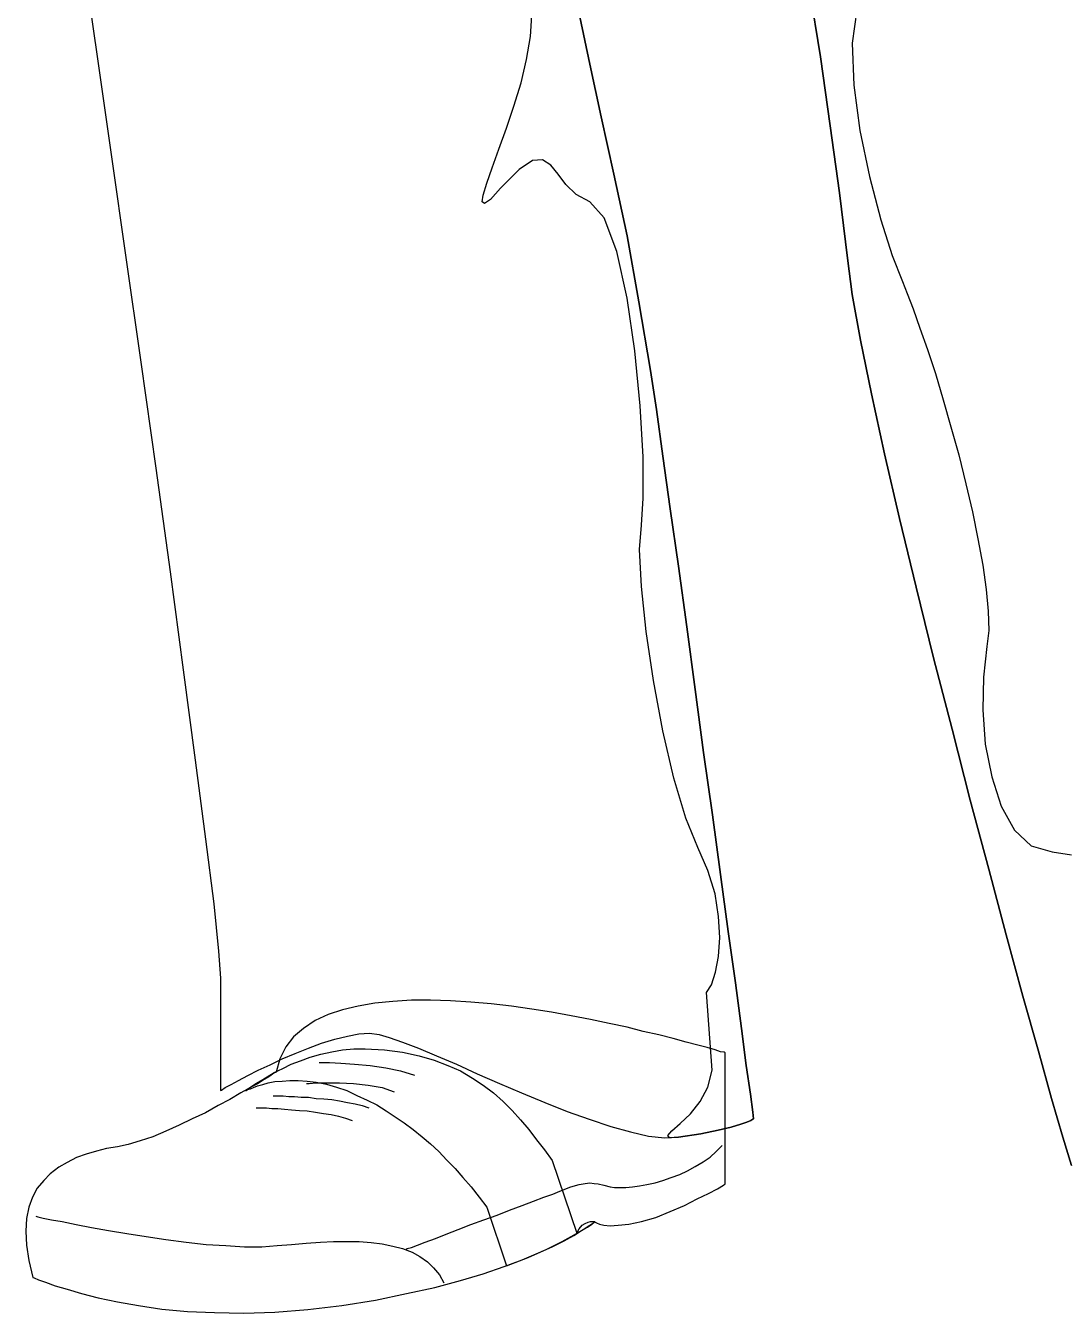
# Model space of a CAD drawing. Extents: x 141.92 to 143.05, y 60.08 to 61.86.
# Drawn here: x 142.2694 to 142.6345, y 60.075 to 60.527 of the extents above; entities that cross this region are included whole.
import ezdxf

# ---------------------------------------------------------------- set-up
doc = ezdxf.new("R2010")
doc.units = 0
doc.layers.get('0').update_dxf_attribs({"linetype": 'CONTINUOUS'})

msp = doc.modelspace()

# ---------------------------------------------------------------- linework, layer by layer
at = {"linetype": 'CONTINUOUS'}
for points in [[(142.29066, 60.54321), (142.29487, 60.51378), (142.29949, 60.481), (142.30453, 60.44571), (142.30979, 60.40893), (142.31504, 60.37174), (142.32008, 60.33538), (142.32471, 60.30092), (142.32891, 60.26919), (142.33248, 60.24146), (142.33542, 60.21877), (142.3371, 60.20216), (142.33773, 60.19271), (142.33773, 60.15321), (142.33815, 60.15341), (142.33941, 60.15426), (142.34152, 60.15531), (142.34403, 60.15678), (142.3474, 60.15846), (142.35097, 60.16035), (142.35517, 60.16224), (142.35937, 60.16434), (142.364, 60.16623), (142.36862, 60.16812), (142.37324, 60.1698), (142.37786, 60.17127), (142.38228, 60.17232), (142.38627, 60.17317), (142.39005, 60.17338), (142.39342, 60.17295), (142.39699, 60.1719), (142.40161, 60.17022), (142.40729, 60.16812), (142.41359, 60.16539), (142.42053, 60.16245), (142.42788, 60.15909), (142.43565, 60.15573), (142.44342, 60.15236), (142.45162, 60.149), (142.4594, 60.14585), (142.46717, 60.14312), (142.47473, 60.14059), (142.48167, 60.13871), (142.48796, 60.13724), (142.49364, 60.1366), (142.49847, 60.13682), (142.50625, 60.13807), (142.51234, 60.13934), (142.51697, 60.14039), (142.52032, 60.14144), (142.52243, 60.14207), (142.5239, 60.1427), (142.52453, 60.14312), (142.52474, 60.14333), (142.52453, 60.14564), (142.52369, 60.15194), (142.52222, 60.16203), (142.52054, 60.17505), (142.51844, 60.19103), (142.51591, 60.2091), (142.51319, 60.22906), (142.51045, 60.25007), (142.5073, 60.27192), (142.50435, 60.29399), (142.50142, 60.31606), (142.49847, 60.33728), (142.49553, 60.35745), (142.49301, 60.37594), (142.4907, 60.39233), (142.4886, 60.40599), (142.48461, 60.43015), (142.48041, 60.45327), (142.47579, 60.47492), (142.47138, 60.49508), (142.46738, 60.51358), (142.46381, 60.53017)], [(142.29066, 60.54321), (142.29487, 60.51378), (142.29949, 60.481), (142.30453, 60.44571), (142.30979, 60.40893), (142.31504, 60.37174), (142.32008, 60.33538), (142.32471, 60.30092), (142.32891, 60.26919), (142.33248, 60.24146), (142.33542, 60.21877), (142.3371, 60.20216), (142.33773, 60.19271), (142.33773, 60.15321), (142.33815, 60.15341), (142.33941, 60.15426), (142.34152, 60.15531), (142.34403, 60.15678), (142.3474, 60.15846), (142.35097, 60.16035), (142.35517, 60.16224), (142.35937, 60.16434), (142.364, 60.16623), (142.36862, 60.16812), (142.37324, 60.1698), (142.37786, 60.17127), (142.38228, 60.17232), (142.38627, 60.17317), (142.39005, 60.17338), (142.39342, 60.17295), (142.39699, 60.1719), (142.40161, 60.17022), (142.40729, 60.16812), (142.41359, 60.16539), (142.42053, 60.16245), (142.42788, 60.15909), (142.43565, 60.15573), (142.44342, 60.15236), (142.45162, 60.149), (142.4594, 60.14585), (142.46717, 60.14312), (142.47473, 60.14059), (142.48167, 60.13871), (142.48796, 60.13724), (142.49364, 60.1366), (142.49847, 60.13682), (142.50625, 60.13807), (142.51234, 60.13934), (142.51697, 60.14039), (142.52032, 60.14144), (142.52243, 60.14207), (142.5239, 60.1427), (142.52453, 60.14312), (142.52474, 60.14333), (142.52453, 60.14564), (142.52369, 60.15194), (142.52222, 60.16203), (142.52054, 60.17505), (142.51844, 60.19103), (142.51591, 60.2091), (142.51319, 60.22906), (142.51045, 60.25007), (142.5073, 60.27192), (142.50435, 60.29399), (142.50142, 60.31606), (142.49847, 60.33728), (142.49553, 60.35745), (142.49301, 60.37594), (142.4907, 60.39233), (142.4886, 60.40599), (142.48461, 60.43015), (142.48041, 60.45327), (142.47579, 60.47492), (142.47138, 60.49508), (142.46738, 60.51358), (142.46381, 60.53017)], [(142.63632, 60.12694), (142.63338, 60.13682), (142.62938, 60.15047), (142.62476, 60.16707), (142.6193, 60.18641), (142.61341, 60.20783), (142.60732, 60.23096), (142.6008, 60.25512), (142.5945, 60.28012), (142.58798, 60.30513), (142.5819, 60.32993), (142.57601, 60.35409), (142.57076, 60.37678), (142.56614, 60.39779), (142.56235, 60.41671), (142.55941, 60.43267), (142.55773, 60.44549), (142.555, 60.4684), (142.55164, 60.49193), (142.54827, 60.5161), (142.54449, 60.53984)], [(142.54449, 60.53984), (142.54827, 60.5161), (142.55164, 60.49193), (142.555, 60.4684), (142.55773, 60.44549), (142.55941, 60.43267), (142.56235, 60.41671), (142.56614, 60.39779), (142.57076, 60.37678), (142.57601, 60.35409), (142.5819, 60.32993), (142.58798, 60.30513), (142.5945, 60.28012), (142.6008, 60.25512), (142.60732, 60.23096), (142.61341, 60.20783), (142.6193, 60.18641), (142.62476, 60.16707), (142.62938, 60.15047), (142.63338, 60.13682), (142.63632, 60.12694)], [(142.54449, 60.53984), (142.54827, 60.5161), (142.55164, 60.49193), (142.555, 60.4684), (142.55773, 60.44549), (142.55941, 60.43267), (142.56235, 60.41671), (142.56614, 60.39779), (142.57076, 60.37678), (142.57601, 60.35409), (142.5819, 60.32993), (142.58798, 60.30513), (142.5945, 60.28012), (142.6008, 60.25512), (142.60732, 60.23096), (142.61341, 60.20783), (142.6193, 60.18641), (142.62476, 60.16707), (142.62938, 60.15047), (142.63338, 60.13682), (142.63632, 60.12694)], [(142.46381, 60.53017), (142.46738, 60.51358), (142.47138, 60.49508), (142.47579, 60.47492), (142.48041, 60.45327), (142.48461, 60.43015), (142.4886, 60.40599), (142.4907, 60.39233), (142.49301, 60.37594), (142.49553, 60.35745), (142.49847, 60.33728), (142.50142, 60.31606), (142.50435, 60.29399), (142.5073, 60.27192), (142.51045, 60.25007), (142.51319, 60.22906), (142.51591, 60.2091), (142.51844, 60.19103), (142.52054, 60.17505), (142.52222, 60.16203), (142.52369, 60.15194), (142.52453, 60.14564), (142.52474, 60.14333), (142.52453, 60.14312), (142.5239, 60.1427), (142.52243, 60.14207), (142.52032, 60.14144), (142.51697, 60.14039), (142.51234, 60.13934), (142.50625, 60.13807), (142.49847, 60.13682), (142.49532, 60.1366), (142.49469, 60.13744), (142.49616, 60.13912), (142.4991, 60.14164), (142.50268, 60.14501), (142.50604, 60.14942), (142.50877, 60.15446), (142.51024, 60.16035), (142.50835, 60.18766), (142.51003, 60.19039), (142.5115, 60.19481), (142.51255, 60.20028), (142.51297, 60.207), (142.51255, 60.21435), (142.51129, 60.22234), (142.50877, 60.23053), (142.5052, 60.23851), (142.501, 60.24881), (142.4968, 60.26289), (142.49301, 60.27949), (142.48965, 60.29715), (142.48714, 60.31437), (142.48545, 60.33013), (142.48482, 60.34316), (142.48545, 60.35177), (142.48609, 60.36123), (142.48609, 60.37573), (142.48504, 60.39359), (142.48314, 60.41293), (142.48041, 60.43142), (142.47684, 60.44781), (142.47243, 60.45958), (142.46738, 60.46525), (142.46255, 60.46777), (142.45898, 60.47134), (142.45624, 60.47492), (142.45372, 60.47807), (142.45078, 60.47995), (142.44721, 60.47974), (142.44259, 60.47659), (142.43607, 60.47008), (142.4325, 60.46608), (142.4304, 60.46461), (142.42956, 60.46525), (142.42998, 60.46756), (142.43124, 60.47176), (142.43313, 60.47722), (142.43544, 60.48374), (142.43817, 60.49109), (142.4407, 60.49886), (142.44322, 60.50706), (142.44511, 60.51525), (142.44658, 60.52324), (142.447, 60.53059)], [(142.56109, 60.53269), (142.55941, 60.52093), (142.56004, 60.50622), (142.56214, 60.49025), (142.56551, 60.47407), (142.56949, 60.45894), (142.57349, 60.44634), (142.57706, 60.4373), (142.57874, 60.4331), (142.58085, 60.42763), (142.58315, 60.42091), (142.58588, 60.41334), (142.58862, 60.40494), (142.59135, 60.39569), (142.59408, 60.38623), (142.59682, 60.37636), (142.59934, 60.36628), (142.60165, 60.3564), (142.60354, 60.34694), (142.60522, 60.3377), (142.60648, 60.32908), (142.60711, 60.32152), (142.60732, 60.31479), (142.60669, 60.30912), (142.60543, 60.2984), (142.60522, 60.28685), (142.60606, 60.27487), (142.60837, 60.26331), (142.61173, 60.25302), (142.61636, 60.24461), (142.62224, 60.23914), (142.6296, 60.23704), (142.63632, 60.23599)], [(142.35727, 60.15972), (142.35685, 60.15951), (142.35559, 60.15866), (142.35391, 60.15761), (142.35139, 60.15615), (142.34824, 60.15426), (142.34488, 60.15236), (142.3411, 60.15005), (142.3369, 60.14795), (142.33248, 60.14543), (142.32786, 60.14333), (142.32323, 60.14102), (142.31861, 60.13892), (142.31399, 60.13702), (142.30957, 60.13555), (142.30537, 60.13429), (142.30159, 60.13345), (142.29781, 60.13282), (142.29423, 60.13198), (142.29066, 60.13093), (142.2873, 60.12967), (142.28394, 60.12799), (142.28099, 60.1263), (142.27806, 60.124), (142.27574, 60.12168), (142.27344, 60.11895), (142.27175, 60.1158), (142.27049, 60.11223), (142.26965, 60.10824), (142.26944, 60.10382), (142.26965, 60.09899), (142.27049, 60.09352), (142.27196, 60.08764), (142.27239, 60.08743), (142.27386, 60.0868), (142.27637, 60.08597), (142.27974, 60.0847), (142.28394, 60.08344), (142.28898, 60.08197), (142.29487, 60.0805), (142.30159, 60.07903), (142.30895, 60.07777), (142.31714, 60.07651), (142.32618, 60.07567), (142.33563, 60.07525), (142.34593, 60.07503), (142.35685, 60.07546), (142.36841, 60.0763), (142.38039, 60.07777), (142.39215, 60.07966), (142.40309, 60.08197), (142.41296, 60.08407), (142.422, 60.08659), (142.42998, 60.0889), (142.43734, 60.09142), (142.44364, 60.09374), (142.44931, 60.09626), (142.45414, 60.09836), (142.45835, 60.10046), (142.46171, 60.10236), (142.46444, 60.10403), (142.46655, 60.10529), (142.46801, 60.10634), (142.46885, 60.10698), (142.46906, 60.10719), (142.46927, 60.10698), (142.4697, 60.10676), (142.47075, 60.10634), (142.47222, 60.10593), (142.47453, 60.10571), (142.47725, 60.10593), (142.48104, 60.10634), (142.48545, 60.10719), (142.49049, 60.10866), (142.49553, 60.11076), (142.50057, 60.11286), (142.50499, 60.11517), (142.50898, 60.11706), (142.51213, 60.11875), (142.51424, 60.12), (142.51486, 60.12043), (142.51486, 60.16645), (142.51444, 60.16665), (142.51319, 60.16686), (142.51129, 60.1675), (142.50856, 60.16833), (142.5052, 60.16917), (142.5012, 60.17022), (142.49658, 60.17148), (142.49154, 60.17275), (142.48609, 60.174), (142.48041, 60.17548), (142.4741, 60.17674), (142.4676, 60.17821), (142.46086, 60.17947), (142.45393, 60.18073), (142.447, 60.18179), (142.43985, 60.18284), (142.43271, 60.18367), (142.42557, 60.1843), (142.41843, 60.18472), (142.41149, 60.18494), (142.40476, 60.18494), (142.39825, 60.18451), (142.39195, 60.18389), (142.38606, 60.18284), (142.3806, 60.18157), (142.37556, 60.17989), (142.37093, 60.17779), (142.36694, 60.17505), (142.36337, 60.17212), (142.36064, 60.16855), (142.35854, 60.16434), (142.35727, 60.15972)], [(142.46276, 60.10319), (142.4636, 60.10466), (142.46465, 60.10593), (142.4657, 60.10656), (142.46675, 60.10698), (142.4676, 60.10719), (142.46843, 60.10719), (142.46885, 60.10719), (142.46906, 60.10719), (142.46927, 60.10698), (142.4697, 60.10676), (142.47075, 60.10634), (142.47222, 60.10593), (142.47453, 60.10571), (142.47725, 60.10593), (142.48104, 60.10634), (142.48545, 60.10719), (142.49049, 60.10866), (142.49553, 60.11076), (142.50057, 60.11286), (142.50499, 60.11517), (142.50898, 60.11706), (142.51213, 60.11875), (142.51424, 60.12), (142.51486, 60.12043), (142.51486, 60.16645), (142.51444, 60.16665), (142.51319, 60.16686), (142.51129, 60.1675), (142.50856, 60.16833), (142.5052, 60.16917), (142.5012, 60.17022), (142.49658, 60.17148), (142.49154, 60.17275), (142.48609, 60.174), (142.48041, 60.17548), (142.4741, 60.17674), (142.4676, 60.17821), (142.46086, 60.17947), (142.45393, 60.18073), (142.447, 60.18179), (142.43985, 60.18284), (142.43271, 60.18367), (142.42557, 60.1843), (142.41843, 60.18472), (142.41149, 60.18494), (142.40476, 60.18494), (142.39825, 60.18451), (142.39195, 60.18389), (142.38606, 60.18284), (142.3806, 60.18157), (142.37556, 60.17989), (142.37093, 60.17779), (142.36694, 60.17505), (142.36337, 60.17212), (142.36064, 60.16855), (142.35854, 60.16434), (142.35727, 60.15972), (142.35707, 60.15951), (142.35644, 60.1593), (142.35559, 60.15866), (142.35434, 60.15783), (142.35286, 60.15698), (142.35097, 60.15573), (142.34887, 60.15468), (142.34655, 60.15321), (142.34677, 60.15341), (142.3474, 60.15383), (142.34866, 60.15468), (142.35013, 60.15573), (142.35202, 60.15678), (142.35412, 60.15804), (142.35664, 60.15951), (142.35959, 60.16098), (142.36253, 60.16245), (142.36589, 60.16371), (142.36925, 60.16497), (142.37303, 60.16602), (142.37681, 60.16686), (142.3806, 60.1675), (142.38459, 60.16792), (142.38858, 60.16792), (142.39531, 60.1675), (142.40161, 60.16665), (142.40749, 60.16539), (142.41275, 60.16392), (142.41758, 60.16203), (142.422, 60.16014), (142.4262, 60.15761), (142.42998, 60.15509), (142.43355, 60.15236), (142.43692, 60.14942), (142.44007, 60.14627), (142.44301, 60.14291), (142.44595, 60.13954), (142.44868, 60.13597), (142.45141, 60.1324), (142.45414, 60.12862), (142.46276, 60.10319)], [(142.43817, 60.09164), (142.44574, 60.09457), (142.45226, 60.09752), (142.45771, 60.10025), (142.46191, 60.10256), (142.46507, 60.10446), (142.46738, 60.10593), (142.46865, 60.10676), (142.46906, 60.10719), (142.46927, 60.10698), (142.4697, 60.10676), (142.47075, 60.10634), (142.47222, 60.10593), (142.47453, 60.10571), (142.47725, 60.10593), (142.48104, 60.10634), (142.48545, 60.10719), (142.49049, 60.10866), (142.49553, 60.11076), (142.50057, 60.11286), (142.50499, 60.11517), (142.50898, 60.11706), (142.51213, 60.11875), (142.51424, 60.12), (142.51486, 60.12043), (142.51486, 60.16645), (142.51444, 60.16665), (142.51319, 60.16686), (142.51129, 60.1675), (142.50856, 60.16833), (142.5052, 60.16917), (142.5012, 60.17022), (142.49658, 60.17148), (142.49154, 60.17275), (142.48609, 60.174), (142.48041, 60.17548), (142.4741, 60.17674), (142.4676, 60.17821), (142.46086, 60.17947), (142.45393, 60.18073), (142.447, 60.18179), (142.43985, 60.18284), (142.43271, 60.18367), (142.42557, 60.1843), (142.41843, 60.18472), (142.41149, 60.18494), (142.40476, 60.18494), (142.39825, 60.18451), (142.39195, 60.18389), (142.38606, 60.18284), (142.3806, 60.18157), (142.37556, 60.17989), (142.37093, 60.17779), (142.36694, 60.17505), (142.36337, 60.17212), (142.36064, 60.16855), (142.35854, 60.16434), (142.35727, 60.15972), (142.35707, 60.15951), (142.35644, 60.1593), (142.35559, 60.15866), (142.35434, 60.15783), (142.35286, 60.15698), (142.35097, 60.15573), (142.34887, 60.15468), (142.34655, 60.15321), (142.34677, 60.15321), (142.34719, 60.15363), (142.34824, 60.15383), (142.34929, 60.15426), (142.35076, 60.15488), (142.35265, 60.15531), (142.35454, 60.15593), (142.35685, 60.15636), (142.35937, 60.15656), (142.36211, 60.15678), (142.36505, 60.15678), (142.3682, 60.15656), (142.37136, 60.15615), (142.37493, 60.15551), (142.3785, 60.15446), (142.38207, 60.15321), (142.38564, 60.15153), (142.38922, 60.14984), (142.39257, 60.14816), (142.39594, 60.14606), (142.39909, 60.14396), (142.40224, 60.14186), (142.40539, 60.13954), (142.40854, 60.13702), (142.41149, 60.1345), (142.41443, 60.13177), (142.41716, 60.12883), (142.4201, 60.12589), (142.42283, 60.12273), (142.42578, 60.11937), (142.42851, 60.1158), (142.43124, 60.11223), (142.43817, 60.09164)], [(142.37241, 60.16308), (142.37346, 60.16308), (142.37598, 60.16308), (142.37997, 60.16287), (142.3848, 60.16245), (142.39027, 60.16203), (142.39573, 60.16119), (142.40098, 60.16014), (142.40581, 60.15866)], [(142.36799, 60.15573), (142.36883, 60.15573), (142.37136, 60.15593), (142.37493, 60.15593), (142.37955, 60.15593), (142.38438, 60.15573), (142.38963, 60.15509), (142.39447, 60.15426), (142.39867, 60.15278)], [(142.35622, 60.15131), (142.35644, 60.15131), (142.35727, 60.15131), (142.35832, 60.15131), (142.35979, 60.15131), (142.36169, 60.15111), (142.36379, 60.15111), (142.3661, 60.15089), (142.36862, 60.15089), (142.37136, 60.15047), (142.37408, 60.15026), (142.37681, 60.15005), (142.37955, 60.14963), (142.38228, 60.149), (142.38501, 60.14858), (142.38753, 60.14795), (142.38985, 60.14711)], [(142.35034, 60.14711), (142.35055, 60.14711), (142.35139, 60.14711), (142.35244, 60.14711), (142.35391, 60.14711), (142.3558, 60.1469), (142.35791, 60.1469), (142.36022, 60.14669), (142.36274, 60.14648), (142.36547, 60.14627), (142.3682, 60.14606), (142.37114, 60.14564), (142.37388, 60.14522), (142.37661, 60.1448), (142.37913, 60.14417), (142.38165, 60.14354), (142.38396, 60.1427)], [(142.40287, 60.09752), (142.40329, 60.09773), (142.40476, 60.09815), (142.40686, 60.09899), (142.40959, 60.10004), (142.41317, 60.10131), (142.41695, 60.10277), (142.42115, 60.10446), (142.42557, 60.10614), (142.43019, 60.10781), (142.43482, 60.1095), (142.43922, 60.11118), (142.44364, 60.11286), (142.44763, 60.11433), (142.45121, 60.1158), (142.45436, 60.11685), (142.45688, 60.1179), (142.46066, 60.11937), (142.4636, 60.12021), (142.4657, 60.12063), (142.46738, 60.12085), (142.46885, 60.12063), (142.47033, 60.12043), (142.47222, 60.12), (142.47453, 60.11937), (142.476, 60.11916), (142.47789, 60.11916), (142.47999, 60.11916), (142.4823, 60.11937), (142.48482, 60.1198), (142.48734, 60.12021), (142.49028, 60.12085), (142.49301, 60.12168), (142.49595, 60.12273), (142.4989, 60.12378), (142.50163, 60.12505), (142.50435, 60.12652), (142.50709, 60.1282), (142.50961, 60.12988), (142.51171, 60.13177), (142.51381, 60.13387)], [(142.27301, 60.10908), (142.27364, 60.10886), (142.27554, 60.10844), (142.27848, 60.10781), (142.28226, 60.10719), (142.28709, 60.10614), (142.29255, 60.10509), (142.29844, 60.10403), (142.30495, 60.10298), (142.31167, 60.10193), (142.31861, 60.10088), (142.32576, 60.10004), (142.33269, 60.0992), (142.33963, 60.09878), (142.34614, 60.09836), (142.35223, 60.09836), (142.35769, 60.09878), (142.36274, 60.0992), (142.36778, 60.09962), (142.37283, 60.10004), (142.37745, 60.10025), (142.38207, 60.10025), (142.38648, 60.10025), (142.39068, 60.09983), (142.39447, 60.09941), (142.39825, 60.09857), (142.40161, 60.09773), (142.40497, 60.09647), (142.40771, 60.095), (142.41044, 60.09311), (142.41254, 60.091), (142.41464, 60.08849), (142.41611, 60.08575)]]:
    msp.add_lwpolyline(points, dxfattribs=at)

doc.saveas('drawing.dxf')
